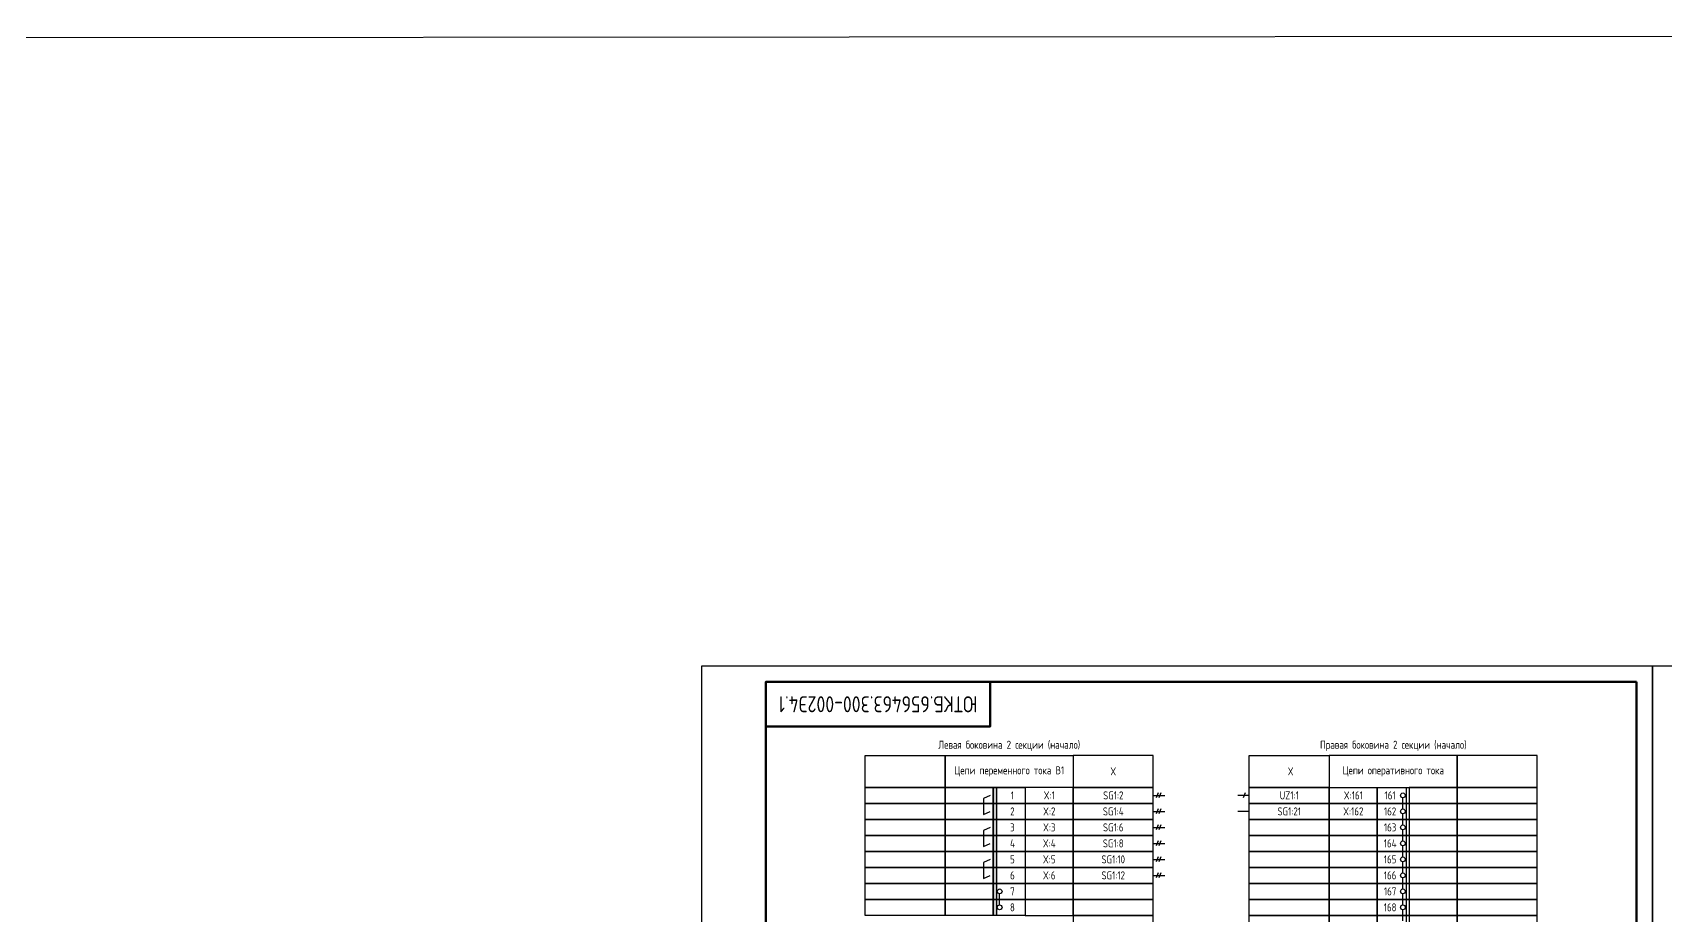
# Model space of a CAD drawing. Header units: millimetres. Extents: x -1315 to 7958, y -96 to 618.
# Drawn here: x 5671 to 6181, y 342 to 618 of the extents above; entities that cross this region are included whole.
import ezdxf

# ---------------------------------------------------------------- set-up
doc = ezdxf.new("R2010")
doc.units = ezdxf.units.MM
doc.styles.add('Gost_type_A', font='GOST_A.TTF')

# ---------------------------------------------------------------- blocks, each defined once
blk = doc.blocks.new('Штамп угловой верхний')
at = {"lineweight": 50}
blk.add_lwpolyline([(0, 0), (70, 0), (70, -14), (0, -14)], close=True, dxfattribs=at)

msp = doc.modelspace()

# ---------------------------------------------------------------- hatches: boundary and pattern name
h = msp.add_hatch(color=256)
h.dxf.hatch_style = 1
h.paths.add_polyline_path([(5972, 382.07), (5971, 382.07), (5971, 342.07), (5972, 342.07)])

# ---------------------------------------------------------------- linework, layer by layer
for p, q in [((6021, 379.57), (6024.62, 379.57)), ((6022.54, 380.38), (6021.96, 378.76)), ((6023.33, 380.38), (6022.75, 378.76)), ((6051, 379.57), (6047.38, 379.57)), ((6049.7, 380.38), (6049.13, 378.76)), ((6099, 375.32), (6099, 378.82)), ((6100, 382.07), (6100, 132.07)), ((6021, 374.57), (6024.62, 374.57)), ((6022.54, 375.38), (6021.96, 373.76)), ((6023.33, 375.38), (6022.75, 373.76)), ((6051, 374.57), (6047.38, 374.57)), ((6099, 370.32), (6099, 373.82)), ((6021, 369.57), (6024.62, 369.57)), ((6022.54, 370.38), (6021.96, 368.76)), ((6023.33, 370.38), (6022.75, 368.76)), ((6099, 365.32), (6099, 368.82)), ((6021, 364.57), (6024.62, 364.57)), ((6022.54, 365.38), (6021.96, 363.76)), ((6023.33, 365.38), (6022.75, 363.76)), ((6099, 360.32), (6099, 363.82)), ((6021, 359.57), (6024.62, 359.57)), ((6022.54, 360.38), (6021.96, 358.76)), ((6023.33, 360.38), (6022.75, 358.76)), ((6099, 355.32), (6099, 358.82)), ((6021, 354.57), (6024.62, 354.57)), ((6022.54, 355.38), (6021.96, 353.76)), ((6023.33, 355.38), (6022.75, 353.76)), ((6099, 350.32), (6099, 353.82)), ((5973, 345.32), (5973, 348.82)), ((6099, 345.32), (6099, 348.82)), ((6099, 340.32), (6099, 343.82))]:
    msp.add_line(p, q)
for points in [[(-1315, 612), (7958.16, 618), (7958.16, -90), (-1315, -96)], [(6177, 420.07), (6177, 0.07), (5880, 0.07), (5880, 420.07)], [(6474, 420.07), (6474, 0.07), (6177, 0.07), (6177, 420.07)], [(5931, 392.07), (5956, 392.07), (5956, 382.07), (5931, 382.07)], [(5956, 392.07), (5996, 392.07), (5996, 382.07), (5956, 382.07)], [(6021, 392.07), (5996, 392.07), (5996, 382.07), (6021, 382.07)], [(6051, 392.07), (6076, 392.07), (6076, 382.07), (6051, 382.07)], [(6116, 392.07), (6076, 392.07), (6076, 382.07), (6116, 382.07)], [(6141, 392.07), (6116, 392.07), (6116, 382.07), (6141, 382.07)], [(5931, 382.07), (5956, 382.07), (5956, 377.07), (5931, 377.07)], [(5956, 382.07), (5971, 382.07), (5971, 377.07), (5956, 377.07)], [(5971, 382.07), (5981, 382.07), (5981, 377.07), (5971, 377.07)], [(5996, 382.07), (5981, 382.07), (5981, 377.07), (5996, 377.07)], [(6021, 382.07), (5996, 382.07), (5996, 377.07), (6021, 377.07)], [(6051, 382.07), (6076, 382.07), (6076, 377.07), (6051, 377.07)], [(6076, 382.07), (6091, 382.07), (6091, 377.07), (6076, 377.07)], [(6091, 382.07), (6101, 382.07), (6101, 377.07), (6091, 377.07)], [(6116, 382.07), (6101, 382.07), (6101, 377.07), (6116, 377.07)], [(6141, 382.07), (6116, 382.07), (6116, 377.07), (6141, 377.07)], [(5931, 377.07), (5956, 377.07), (5956, 372.07), (5931, 372.07)], [(5956, 377.07), (5971, 377.07), (5971, 372.07), (5956, 372.07)], [(5971, 377.07), (5981, 377.07), (5981, 372.07), (5971, 372.07)], [(5996, 377.07), (5981, 377.07), (5981, 372.07), (5996, 372.07)], [(6021, 377.07), (5996, 377.07), (5996, 372.07), (6021, 372.07)], [(6051, 377.07), (6076, 377.07), (6076, 372.07), (6051, 372.07)], [(6076, 377.07), (6091, 377.07), (6091, 372.07), (6076, 372.07)], [(6091, 377.07), (6101, 377.07), (6101, 372.07), (6091, 372.07)], [(6116, 377.07), (6101, 377.07), (6101, 372.07), (6116, 372.07)], [(6141, 377.07), (6116, 377.07), (6116, 372.07), (6141, 372.07)], [(5931, 372.07), (5956, 372.07), (5956, 367.07), (5931, 367.07)], [(5956, 372.07), (5971, 372.07), (5971, 367.07), (5956, 367.07)], [(5971, 372.07), (5981, 372.07), (5981, 367.07), (5971, 367.07)], [(5996, 372.07), (5981, 372.07), (5981, 367.07), (5996, 367.07)], [(6021, 372.07), (5996, 372.07), (5996, 367.07), (6021, 367.07)], [(6051, 372.07), (6076, 372.07), (6076, 367.07), (6051, 367.07)], [(6076, 372.07), (6091, 372.07), (6091, 367.07), (6076, 367.07)], [(6091, 372.07), (6101, 372.07), (6101, 367.07), (6091, 367.07)], [(6116, 372.07), (6101, 372.07), (6101, 367.07), (6116, 367.07)], [(6141, 372.07), (6116, 372.07), (6116, 367.07), (6141, 367.07)], [(5931, 367.07), (5956, 367.07), (5956, 362.07), (5931, 362.07)], [(5956, 367.07), (5971, 367.07), (5971, 362.07), (5956, 362.07)], [(5971, 367.07), (5981, 367.07), (5981, 362.07), (5971, 362.07)], [(5996, 367.07), (5981, 367.07), (5981, 362.07), (5996, 362.07)], [(6021, 367.07), (5996, 367.07), (5996, 362.07), (6021, 362.07)], [(6051, 367.07), (6076, 367.07), (6076, 362.07), (6051, 362.07)], [(6076, 367.07), (6091, 367.07), (6091, 362.07), (6076, 362.07)], [(6091, 367.07), (6101, 367.07), (6101, 362.07), (6091, 362.07)], [(6116, 367.07), (6101, 367.07), (6101, 362.07), (6116, 362.07)], [(6141, 367.07), (6116, 367.07), (6116, 362.07), (6141, 362.07)], [(5931, 362.07), (5956, 362.07), (5956, 357.07), (5931, 357.07)], [(5956, 362.07), (5971, 362.07), (5971, 357.07), (5956, 357.07)], [(5971, 362.07), (5981, 362.07), (5981, 357.07), (5971, 357.07)], [(5996, 362.07), (5981, 362.07), (5981, 357.07), (5996, 357.07)], [(6021, 362.07), (5996, 362.07), (5996, 357.07), (6021, 357.07)], [(6051, 362.07), (6076, 362.07), (6076, 357.07), (6051, 357.07)], [(6076, 362.07), (6091, 362.07), (6091, 357.07), (6076, 357.07)], [(6091, 362.07), (6101, 362.07), (6101, 357.07), (6091, 357.07)], [(6116, 362.07), (6101, 362.07), (6101, 357.07), (6116, 357.07)], [(6141, 362.07), (6116, 362.07), (6116, 357.07), (6141, 357.07)], [(5931, 357.07), (5956, 357.07), (5956, 352.07), (5931, 352.07)], [(5931, 352.07), (5956, 352.07), (5956, 347.07), (5931, 347.07)], [(5956, 357.07), (5971, 357.07), (5971, 352.07), (5956, 352.07)], [(5956, 352.07), (5971, 352.07), (5971, 347.07), (5956, 347.07)], [(5971, 357.07), (5981, 357.07), (5981, 352.07), (5971, 352.07)], [(5971, 352.07), (5981, 352.07), (5981, 347.07), (5971, 347.07)], [(5996, 357.07), (5981, 357.07), (5981, 352.07), (5996, 352.07)], [(5996, 352.07), (5981, 352.07), (5981, 347.07), (5996, 347.07)], [(6021, 357.07), (5996, 357.07), (5996, 352.07), (6021, 352.07)], [(6021, 352.07), (5996, 352.07), (5996, 347.07), (6021, 347.07)], [(6051, 357.07), (6076, 357.07), (6076, 352.07), (6051, 352.07)], [(6051, 352.07), (6076, 352.07), (6076, 347.07), (6051, 347.07)], [(6076, 357.07), (6091, 357.07), (6091, 352.07), (6076, 352.07)], [(6076, 352.07), (6091, 352.07), (6091, 347.07), (6076, 347.07)], [(6091, 357.07), (6101, 357.07), (6101, 352.07), (6091, 352.07)], [(6091, 352.07), (6101, 352.07), (6101, 347.07), (6091, 347.07)], [(6116, 357.07), (6101, 357.07), (6101, 352.07), (6116, 352.07)], [(6116, 352.07), (6101, 352.07), (6101, 347.07), (6116, 347.07)], [(6141, 357.07), (6116, 357.07), (6116, 352.07), (6141, 352.07)], [(6141, 352.07), (6116, 352.07), (6116, 347.07), (6141, 347.07)], [(5931, 347.07), (5956, 347.07), (5956, 342.07), (5931, 342.07)], [(5956, 347.07), (5971, 347.07), (5971, 342.07), (5956, 342.07)], [(5971, 347.07), (5981, 347.07), (5981, 342.07), (5971, 342.07)], [(5996, 347.07), (5981, 347.07), (5981, 342.07), (5996, 342.07)], [(6021, 347.07), (5996, 347.07), (5996, 342.07), (6021, 342.07)], [(6051, 347.07), (6076, 347.07), (6076, 342.07), (6051, 342.07)], [(6076, 347.07), (6091, 347.07), (6091, 342.07), (6076, 342.07)], [(6091, 347.07), (6101, 347.07), (6101, 342.07), (6091, 342.07)], [(6116, 347.07), (6101, 347.07), (6101, 342.07), (6116, 342.07)], [(6141, 347.07), (6116, 347.07), (6116, 342.07), (6141, 342.07)], [(6021, 342.07), (5996, 342.07), (5996, 332.07), (6021, 332.07)], [(6051, 342.07), (6076, 342.07), (6076, 337.07), (6051, 337.07)], [(6076, 342.07), (6091, 342.07), (6091, 337.07), (6076, 337.07)], [(6091, 342.07), (6101, 342.07), (6101, 337.07), (6091, 337.07)], [(6116, 342.07), (6101, 342.07), (6101, 337.07), (6116, 337.07)], [(6141, 342.07), (6116, 342.07), (6116, 337.07), (6141, 337.07)]]:
    msp.add_lwpolyline(points, close=True)
at = {"lineweight": 50}
msp.add_lwpolyline([(6172, 415.07), (6172, 5.07), (5900, 5.07), (5900, 415.07)], close=True, dxfattribs=at)
for points in [[(5970, 379.57), (5968, 378.57), (5968, 373.57), (5970, 374.57)], [(5971, 342.07), (5971, 382.07), (5972, 382.07), (5972, 342.07)], [(5970, 369.57), (5968, 368.57), (5968, 363.57), (5970, 364.57)], [(5970, 359.57), (5968, 358.57), (5968, 353.57), (5970, 354.57)]]:
    msp.add_lwpolyline(points)
for centre in [(6099, 379.57), (6099, 374.57), (6099, 369.57), (6099, 364.57), (6099, 359.57), (6099, 354.57), (5973, 349.57), (6099, 349.57), (5973, 344.57), (6099, 344.57)]:
    msp.add_circle(centre, 0.75)

# ---------------------------------------------------------------- block references
msp.add_blockref('Штамп угловой верхний', (5900, 415.07))

# ---------------------------------------------------------------- texts
at = {"insert": (5935, 408.07), "char_height": 5, "width": 70, "attachment_point": 5, "rotation": 180, "style": 'Gost_type_A'}
msp.add_mtext('ЮТКБ.656463.300-002Э4.1', dxfattribs=at)
at = {"char_height": 2.5, "attachment_point": 5, "style": 'Gost_type_A'}
for s, insert, width in [('Левая боковина 2 секции (начало)', (5976, 395.07), 90), ('Правая боковина 2 секции (начало)', (6096, 395.07), 90), ('Цепи переменного тока В1', (5976, 387.07), 40), ('X', (6008.5, 387.07), 25), ('X', (6063.91, 387.07), 25), ('Цепи оперативного тока', (6096, 387.07), 40), ('SG1:2', (6008.5, 379.57), 25), ('UZ1:1', (6063.5, 379.57), 25), ('SG1:4', (6008.5, 374.57), 25), ('SG1:21', (6063.5, 374.57), 25), ('SG1:6', (6008.5, 369.57), 25), ('SG1:8', (6008.5, 364.57), 25), ('SG1:10', (6008.5, 359.57), 25), ('SG1:12', (6008.5, 354.57), 25)]:
    msp.add_mtext(s, dxfattribs=dict(at, insert=insert, width=width))
at = {"ltscale": 10, "char_height": 2.5, "attachment_point": 5, "style": 'Gost_type_A'}
for s, insert, width in [('1', (5977, 379.57), 8), ('X:1', (5988.5, 379.57), 15), ('X:161', (6083.5, 379.57), 15), ('161', (6095, 379.57), 8), ('2', (5977, 374.57), 8), ('X:2', (5988.5, 374.57), 15), ('X:162', (6083.5, 374.57), 15), ('162', (6095, 374.57), 8), ('3', (5977, 369.57), 8), ('X:3', (5988.5, 369.57), 15), ('163', (6095, 369.57), 8), ('4', (5977, 364.57), 8), ('X:4', (5988.5, 364.57), 15), ('164', (6095, 364.57), 8), ('5', (5977, 359.57), 8), ('X:5', (5988.5, 359.57), 15), ('165', (6095, 359.57), 8), ('6', (5977, 354.57), 8), ('X:6', (5988.5, 354.57), 15), ('166', (6095, 354.57), 8), ('7', (5977, 349.57), 8), ('167', (6095, 349.57), 8), ('8', (5977, 344.57), 8), ('168', (6095, 344.57), 8)]:
    msp.add_mtext(s, dxfattribs=dict(at, insert=insert, width=width))

doc.saveas('drawing.dxf')
